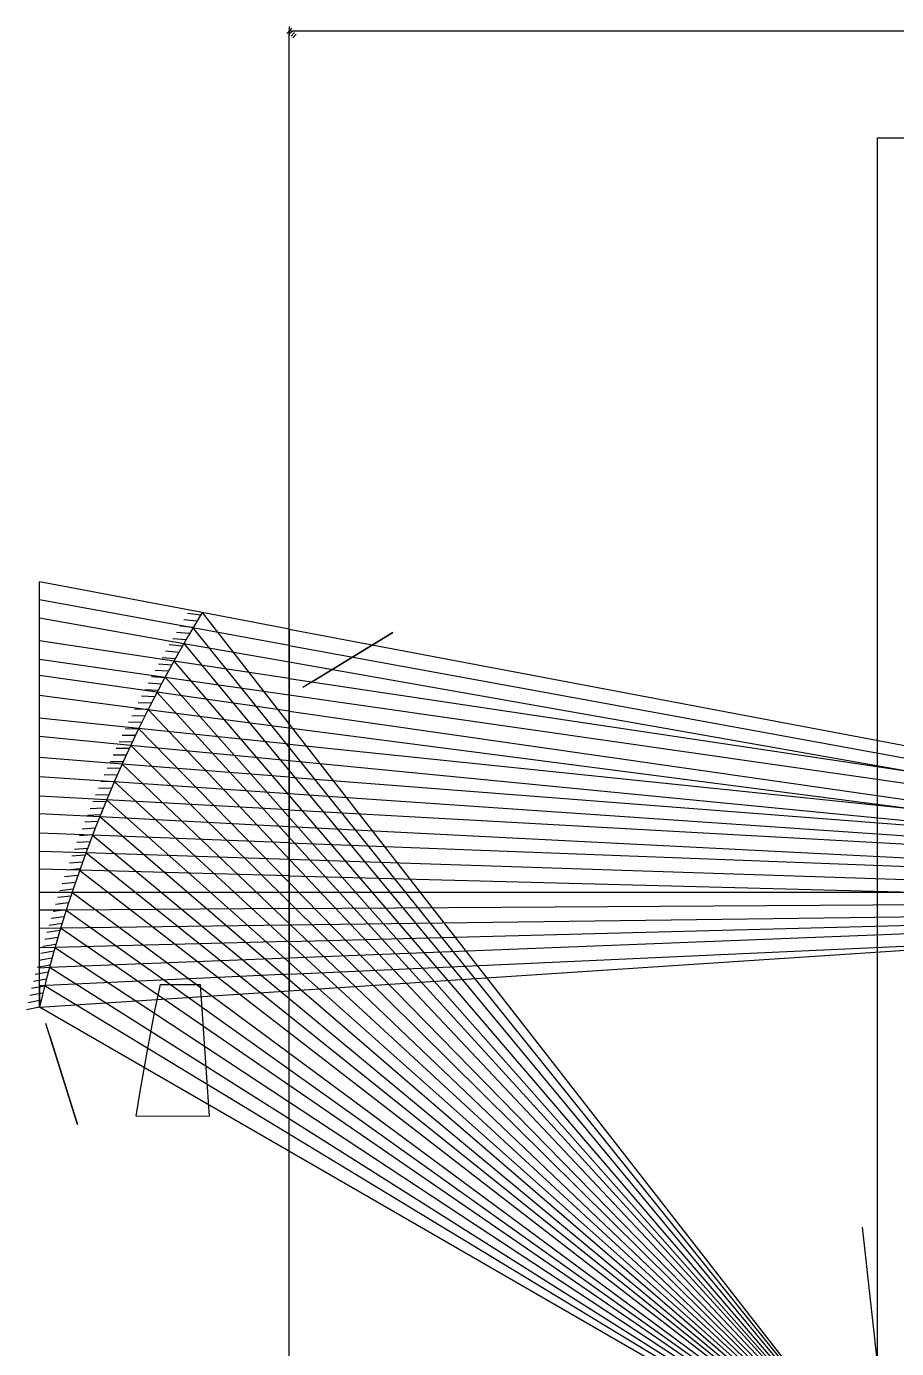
# Model space of a CAD drawing. Extents: x -85 to 1067, y -372 to 325.
# Drawn here: x -85.2 to 196.9, y -104.4 to 324.6 of the extents above; entities that cross this region are included whole.
import ezdxf

# ---------------------------------------------------------------- set-up
doc = ezdxf.new("R2010")
doc.units = 0

msp = doc.modelspace()

# ---------------------------------------------------------------- linework, layer by layer
for p, q in [((-81.0666, 138.538), (-81.0666, 144.405)), ((-28.2499, 134.397), (-81.0666, 144.405)), ((-81.0666, 132.671), (-81.0666, 138.538)), ((-31.2538, 129.428), (-81.0666, 138.538)), ((-28.7401, 133.595), (-32.97936, 134.079575)), ((-28.25, 134.397), (-32.722801, 126.927488)), ((0, 129.045), (-28.2499, 134.397)), ((-81.0666, 125.205), (-81.0666, 132.671)), ((-81.0666, 132.671), (-34.2, 124.40782)), ((-31.1553, 129.584), (-35.39935, 130.02342)), ((-29.9531, 131.592), (-34.19461, 132.05428)), ((0, 123.711), (-31.2538, 129.428)), ((0, 129.045), (0, 123.711)), ((-81.0666, 119.338), (-81.0666, 125.205)), ((-37.4619, 118.664), (-81.0666, 125.205)), ((-33.5277, 125.547), (-37.77627, 125.941264)), ((-32.722801, 126.927488), (-37.043901, 119.376098)), ((-32.3469, 127.569), (-36.59321, 127.986124)), ((-34.1999, 124.408), (0, 118.378)), ((33.6011, 127.989), (4.3586, 110.068)), ((8.06545, 112.321), (33.60115, 127.9882)), ((-35.8572, 121.486), (-40.10944, 121.835109)), ((-34.6978, 123.519), (-38.94835, 123.890686)), ((0, 123.711), (0, 118.378)), ((-81.0666, 114.005), (-81.0666, 119.338)), ((-81.0666, 119.338), (-40.2892, 113.4898)), ((-38.1429, 117.399), (-42.39881, 117.702671)), ((-37.0055, 119.445), (-41.25943, 119.771531)), ((-37.043901, 119.376098), (-41.212329, 111.745185)), ((0, 113.045), (-37.4619, 118.664)), ((0, 118.378), (0, 113.045)), ((-81.0666, 107.605), (-81.0666, 114.005)), ((-42.9367, 108.536), (-81.0666, 114.005)), ((-41.212329, 111.745185), (-45.227112, 104.037105)), ((-40.3851, 113.289), (-44.64383, 113.547515)), ((-39.2695, 115.347), (-43.52682, 115.628093)), ((-40.2892, 113.49), (0, 107.711)), ((0, 113.045), (0, 107.711)), ((-81.0666, 100.138), (-81.0666, 107.605)), ((-81.0666, 107.605), (-45.8038, 103.01184)), ((-43.666, 107.079), (-47.9284, 107.2695)), ((-42.5833, 109.155), (-46.84457, 109.368078)), ((-41.4897, 111.225), (-45.74984, 111.460655)), ((0, 102.378), (-42.9367, 108.53608)), ((0, 107.711), (0, 102.378)), ((-45.7981, 102.91), (-50.06219, 103.055062)), ((-45.227112, 104.037105), (-49.087279, 96.254212)), ((-44.7375, 104.998), (-49.00103, 105.16564)), ((-45.8038, 103.012), (0, 97.0448)), ((-81.0666, 94.2714), (-81.0666, 100.138)), ((-48.8913, 96.7936), (-81.0666, 100.138)), ((-47.8855, 98.7192), (-52.151, 98.818824)), ((-46.8474, 100.818), (-51.11234, 100.940202)), ((0, 102.378), (0, 97.0448)), ((-49.9282, 94.5062), (-54.19455, 94.560387)), ((-48.9125, 96.6155), (-53.17857, 96.692264)), ((-49.087279, 96.254212), (-52.791859, 88.398861)), ((0, 91.7117), (-48.8913, 96.7936)), ((0, 97.0448), (0, 91.7117)), ((-81.0666, 87.3381), (-81.0666, 94.2714)), ((-81.0666, 94.2714), (-51.4714, 91.38991)), ((-51.926, 90.2715), (-56.19263, 90.280249)), ((-50.9329, 92.3915), (-55.19925, 92.422827)), ((-51.4714, 91.3899), (0, 86.3782)), ((0, 91.7117), (0, 86.3782)), ((-81.0666, 81.2581), (-81.0666, 87.3381)), ((-54.2611, 85.2572), (-81.0665, 87.33802)), ((-53.8784, 86.0158), (-58.14503, 85.979111)), ((-52.9079, 88.1463), (-57.17453, 88.132189)), ((-52.791859, 88.398861), (-56.339879, 80.473407)), ((0, 86.3782), (0, 81.0448)), ((-55.7857, 81.7396), (-60.05149, 81.657473)), ((-54.8377, 83.8803), (-59.10405, 83.821033)), ((0, 81.0448), (-54.2611, 85.2572)), ((-81.0666, 74.8582), (-81.0666, 81.2581)), ((-81.0666, 81.2581), (-56.7611, 79.59525)), ((-57.6472, 77.4434), (-61.91186, 77.316118)), ((-56.7221, 79.5942), (-60.9876, 79.489213)), ((-56.339879, 80.473407), (-59.730369, 72.480205)), ((-56.7611, 79.5953), (0, 75.7116)), ((0, 81.0448), (0, 75.7116)), ((-59.2449, 73.6523), (-81.0666, 74.85823)), ((-81.0666, 69.2047), (-81.0666, 74.8582)), ((-59.4628, 73.1276), (-63.72605, 72.954598)), ((-58.5608, 75.288), (-62.82461, 75.137576)), ((0, 70.3782), (-59.2449, 73.6523)), ((0, 75.7116), (0, 70.3782)), ((-81.0666, 62.8048), (-81.0666, 69.2047)), ((-81.0666, 69.2047), (-61.4801, 68.19971)), ((-61.2323, 68.7927), (-65.49329, 68.57426)), ((-60.3532, 70.9624), (-64.6156, 70.76682)), ((-59.730369, 72.480205), (-62.962357, 64.42161)), ((0, 70.3782), (0, 65.0448)), ((-62.9555, 64.4391), (-67.21395, 64.175505)), ((-62.0998, 66.6182), (-66.35966, 66.377182)), ((-62.962357, 64.42161), (-66.034872, 56.299976)), ((-61.4801, 68.1997), (0, 65.0448)), ((0, 65.0448), (0, 59.7116)), ((-81.0666, 57.0449), (-81.0666, 62.8048)), ((-63.8203, 62.1469), (-81.0666, 62.804759)), ((-64.6325, 60.0675), (-68.88784, 59.758467)), ((-63.8, 62.2556), (-68.05704, 61.969145)), ((0, 59.7116), (-63.8203, 62.14689)), ((-81.0666, 51.1781), (-81.0666, 57.0449)), ((-81.0666, 57.0449), (-65.9533, 56.547625)), ((-65.4535, 57.8752), (-69.70715, 57.543307)), ((-66.034872, 56.299976), (-68.94694, 48.11766)), ((-65.9533, 56.5476), (0, 54.3782)), ((0, 59.7116), (0, 54.3782)), ((-67.0602, 53.4773), (-71.31018, 53.100251)), ((-66.2626, 55.6784), (-70.51456, 55.323929)), ((0, 54.3782), (0, 49.0448)), ((-81.0666, 43.7116), (-81.0666, 51.1781)), ((-68.0034, 50.8343), (-81.0666, 51.178046)), ((-68.62, 49.0625), (-72.86575, 48.640296)), ((-67.8459, 51.2721), (-72.09391, 50.872474)), ((-68.94694, 48.11766), (-71.697592, 39.877015)), ((0, 49.0448), (-68.0034, 50.83437)), ((0, 49.0448), (0, 43.7116)), ((-81.0666, 37.8459), (-81.0666, 43.7116)), ((-81.0666, 43.7116), (-70.4864, 43.7116)), ((-70.1327, 44.6314), (-74.37365, 44.16404)), ((-69.3823, 46.8491), (-73.62579, 46.404318)), ((-70.4864, 43.7116), (0, 43.7116)), ((0, 43.7116), (0, 38.3793)), ((-71.5983, 40.1855), (-75.83389, 39.671856)), ((-70.8713, 42.41), (-75.10971, 41.920063)), ((-71.697592, 39.877015), (-74.285856, 31.580396)), ((-81.0666, 31.9785), (-81.0666, 37.8459)), ((-72.3549, 37.9024), (-81.06653, 37.845956)), ((-73.0162, 35.7236), (-77.24643, 35.1648)), ((-72.3132, 37.956), (-76.54625, 37.419778)), ((0, 38.3793), (-72.3549, 37.902345)), ((0, 38.3793), (0, 33.0453)), ((-81.0666, 31.9785), (-74.1722, 32.068811)), ((-81.0666, 25.5777), (-81.0666, 31.9785)), ((-74.3867, 31.2447), (-78.61072, 30.643567)), ((-73.7074, 33.4856), (-77.93452, 32.904223)), ((-74.285856, 31.580396), (-76.710759, 23.230159)), ((-74.1722, 32.0688), (0, 33.0453)), ((0, 33.0453), (0, 27.7113)), ((-75.7094, 26.7546), (-79.92664, 26.105489)), ((-75.0541, 29.0011), (-79.27473, 28.377389)), ((0, 27.7113), (-76.0289, 25.71035)), ((0, 27.7113), (0, 22.3773)), ((-76.9842, 22.2475), (-81.19411, 21.556056)), ((-81.0666, 19.1769), (-81.0666, 25.5777)), ((-76.0289, 25.7104), (-81.06656, 25.577756)), ((-76.3529, 24.5025), (-80.56647, 23.833634)), ((-76.710759, 23.230159), (-78.971331, 14.828659)), ((-77.8182, 19.3068), (0, 22.3773)), ((0, 22.3773), (0, 17.0462)), ((-78.2108, 17.7291), (-82.41337, 16.992501)), ((-77.6034, 19.9897), (-81.80992, 19.275678)), ((-81.0666, 19.1769), (-77.81822, 19.306722)), ((-81.0666, 13.3124), (-81.0666, 19.1769)), ((-79.3893, 13.1995), (-83.58368, 12.417745)), ((-78.8063, 15.4657), (-83.00463, 14.706523)), ((0, 17.0462), (-81.0666, 13.3124)), ((-78.971331, 14.828659), (-81.0666, 6.37825)), ((-81.0666, 13.3124), (-81.0666, 6.37816)), ((-81.0666, 6.37816), (-81.0666, 13.3124)), ((0, 17.0462), (0, 11.7122)), ((-80.5196, 8.65569), (-84.70552, 7.82878)), ((-79.9605, 10.9276), (-84.15065, 10.123267)), ((-81.0666, 6.37816), (0, 11.7122)), ((-81.0666, 6.37816), (-85.248, 5.528672)), ((-68.7329, -31.6443), (-78.9385, 1.0988)), ((-77.6628, -3.04724), (-68.73288, -31.64424)), ((193.892, -136.638), (185.86, -65.0263))]:
    msp.add_line(p, q)
at = {"layer": 'Layer 1'}
for p, q in [((0.846666, 324.025), (-0.846666, 322.331)), ((0.846666, 324.025), (-0.846666, 322.331)), ((0.846666, 324.025), (-0.846666, 322.331)), ((0, 324.589), (0, 321.767)), ((0, 324.589), (0, 321.767)), ((0, 324.589), (0, 321.767)), ((1.12889, 323.178), (0, 322.04911)), ((1.12889, 323.178), (0, 322.04911)), ((1.12889, 323.178), (0, 322.04911)), ((0, 323.178), (794.983, 323.178)), ((0, -194.759), (0, 323.178)), ((0, 323.178), (1066.8, 323.178)), ((0, -371.653), (0, 323.178)), ((0, 323.178), (1066.8, 323.178)), ((0, -371.653), (0, 323.178)), ((0, 323.178), (1066.8, 323.178)), ((0, -371.653), (0, 323.178)), ((0, 323.178), (1066.8, 323.178)), ((0, -371.653), (0, 323.178)), ((0, 323.178), (1066.8, 323.178)), ((0, -371.653), (0, 323.178)), ((0, 323.178), (1066.8, 323.178)), ((0, -371.653), (0, 323.178)), ((0, 323.178), (1066.8, 323.178)), ((0, -371.653), (0, 323.178)), ((0, 323.178), (1066.8, 323.178)), ((0, -371.653), (0, 323.178)), ((0, 323.178), (1066.8, 323.178)), ((0, -371.653), (0, 323.178)), ((0, 323.178), (1066.8, 323.178)), ((0, -371.653), (0, 323.178)), ((0, 323.178), (1066.8, 323.178)), ((0, -371.653), (0, 323.178)), ((0, 323.178), (1066.8, 323.178)), ((0, -371.653), (0, 323.178)), ((1.69333, 322.614), (0.56444, 321.48511)), ((1.69333, 322.614), (0.56444, 321.48511)), ((1.69333, 322.614), (0.56444, 321.48511)), ((2.25778, 322.049), (1.12889, 320.92011)), ((2.25778, 322.049), (1.12889, 320.92011)), ((2.25778, 322.049), (1.12889, 320.92011)), ((190.782, 288.465), (809.977, 288.465)), ((190.782, -232.799), (190.782, 288.465)), ((-28.25, 134.397), (-32.722801, 126.927488)), ((-28.2499, 134.397), (196.061, -153.622)), ((-31.2538, 129.428), (196.061, -153.622)), ((0, 129.045), (503.049, 33.7311)), ((-32.722801, 126.927488), (-37.043901, 119.376098)), ((-34.1999, 124.408), (196.061, -153.622)), ((0, 123.711), (503.645, 31.5975)), ((-37.043901, 119.376098), (-41.212329, 111.745185)), ((-37.4619, 118.664), (196.061, -153.622)), ((0, 118.378), (504.223, 29.4752)), ((-41.212329, 111.745185), (-45.227112, 104.037105)), ((-40.2892, 113.49), (196.0608, -153.622)), ((0, 113.045), (506.334, 37.0952)), ((-42.9367, 108.536), (196.061, -153.622)), ((0, 107.711), (506.814, 35.0237)), ((-45.227112, 104.037105), (-49.087279, 96.254212)), ((-45.8038, 103.012), (196.061, -153.622)), ((0, 102.378), (506.814, 29.6897)), ((-49.087279, 96.254212), (-52.791859, 88.398861)), ((-48.8913, 96.7936), (196.0617, -153.6224)), ((0, 97.0448), (507.709, 30.9089)), ((-51.4714, 91.3899), (196.061, -153.622)), ((0, 91.7117), (509.255, 38.7744)), ((-52.791859, 88.398861), (-56.339879, 80.473407)), ((0, 86.3782), (509.589, 36.7594)), ((-54.2611, 85.2572), (196.0609, -153.6218)), ((-56.339879, 80.473407), (-59.730369, 72.480205)), ((-56.7611, 79.5953), (196.061, -153.622)), ((0, 81.0448), (510.463, 41.4169)), ((-59.2449, 73.6523), (196.061, -153.622)), ((0, 75.7116), (510.805, 40.7612)), ((-59.730369, 72.480205), (-62.962357, 64.42161)), ((0, 70.3782), (511.22, 42.1267)), ((-62.962357, 64.42161), (-66.034872, 56.299976)), ((-61.4801, 68.1997), (196.061, -153.622)), ((0, 65.0448), (511.327, 38.8055)), ((-63.8203, 62.1469), (196.061, -153.622)), ((-66.034872, 56.299976), (-68.94694, 48.11766)), ((-65.9533, 56.5476), (196.061, -153.622)), ((0, 59.7116), (511.626, 40.1883)), ((0, 54.3782), (511.722, 37.5439)), ((-68.94694, 48.11766), (-71.697592, 39.877015)), ((-68.0034, 50.8343), (196.061, -153.622)), ((0, 49.0448), (511.824, 35.5769)), ((-70.4864, 43.7116), (196.061, -153.622)), ((0, 11.7122), (510.895, 45.3231)), ((0, 43.7116), (511.999, 43.7116)), ((-71.697592, 39.877015), (-74.285856, 31.580396)), ((0, 22.3773), (511.601, 42.5731)), ((0, 38.3793), (511.987, 41.7465)), ((0, 27.7113), (511.824, 41.1806)), ((0, 17.0462), (511.457, 40.5976)), ((0, 33.0453), (511.956, 39.78194)), ((-72.3549, 37.9024), (196.0611, -153.6216)), ((-74.285856, 31.580396), (-76.710759, 23.230159)), ((-74.1722, 32.0688), (196.0608, -153.6222)), ((-76.710759, 23.230159), (-78.971331, 14.828659)), ((-76.0289, 25.7104), (196.0611, -153.6216)), ((-77.8182, 19.3068), (196.0618, -153.6222)), ((-78.971331, 14.828659), (-81.0666, 6.37825)), ((-79.3557, 13.3914), (196.0613, -153.6216)), ((-43.452244, 5.701213), (-41.7621, 13.7177)), ((-41.7621, 13.7177), (-28.8639, 13.704)), ((-28.8639, 13.704), (-25.98431, -29.1199)), ((196.061, -153.622), (-81.067, 6.378)), ((-45.95925, -7.60885), (-43.452244, 5.701213)), ((-48.335306, -20.936912), (-45.95925, -7.60885)), ((-49.6326, -29.0074), (-48.335306, -20.936912)), ((-25.9844, -29.1199), (-49.6326, -29.0074)), ((-25.98431, -29.1199), (-25.9844, -29.1199))]:
    msp.add_line(p, q, dxfattribs=at)

doc.saveas('drawing.dxf')
